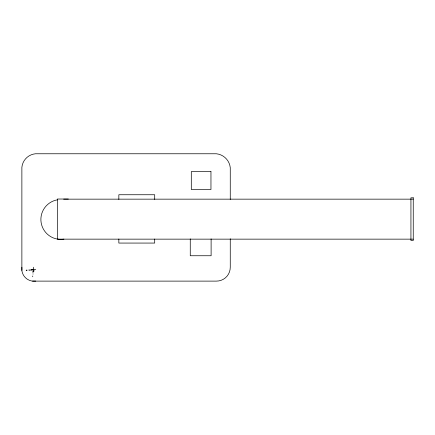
<?xml version="1.0" encoding="UTF-8"?>
<svg xmlns="http://www.w3.org/2000/svg" width="435" height="435" viewBox="0 0 435 435"><rect width="100%" height="100%" fill="white"/><g stroke="black" fill="none" stroke-linecap="round" stroke-linejoin="round"><path stroke-width="0.65" d="M33.43 269.711L33.016 269.972C33.664 268.525 34.555 270.869 33.549 271.793L33.082 271.804L32.913 272.31L33.451 267.22M31.189 270.048L31.189 269.662M33.397 269.167C29.933 271.375 31.619 268.64 33.419 269.51M21.875 267.22L21.919 271A12.278 12.278 0 0 0 31.983 281.064L35.762 281.113M32.712 276.763L32.745 275.969M29.069 270.146L30.678 270.075M33.577 269.575L35.762 269.537M68.344 199.029L57.355 199.029L57.355 239.147L413.25 239.147M63.624 199.154L413.25 199.154M32.516 281.113L216.369 281.113A13.779 13.779 0 0 0 230.262 267.22L230.262 238.771M32.837 273.968L33.18 273.996M28.987 269.809L29.02 270.146M31.135 269.444L31.179 269.907M230.262 199.491L230.262 167.66A15.627 15.627 0 0 0 216.369 153.767L35.496 153.767A15.095 15.095 0 0 0 21.875 167.388L21.875 270.472M211.111 238.891L211.111 255.747L190.264 255.747L190.264 238.891M154.702 199.442L154.702 194.744L118.842 194.744L118.842 199.442M154.702 239.038L154.702 243.067L118.842 243.067L118.842 239.038M63.929 239.147A19.928 19.928 0 0 1 41.129 222.579A19.928 19.928 0 0 1 57.697 199.774M27.008 270.14L26.225 270.276L27.008 270.14M210.959 171.575L191.302 171.575L191.302 189.519L210.959 189.519L210.959 171.575M413.25 197.811L410.934 197.811L410.934 240.484L413.25 240.484L413.25 197.811"/></g></svg>
